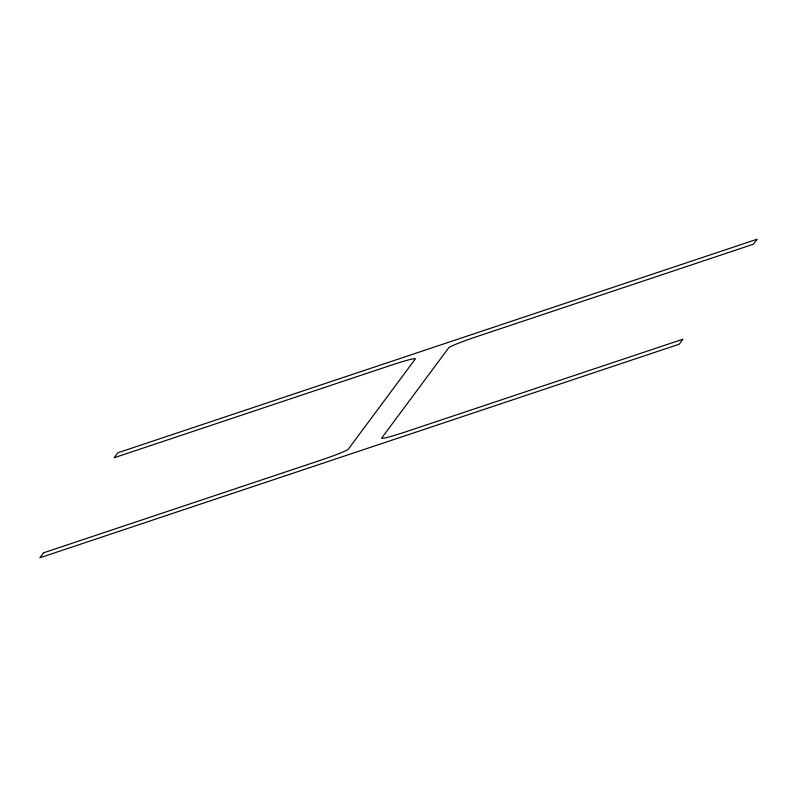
<?xml version="1.0" encoding="UTF-8"?>
<svg xmlns="http://www.w3.org/2000/svg" width="797" height="797" viewBox="0 0 797 797"><rect width="100%" height="100%" fill="white"/><g stroke="black" fill="none" stroke-linecap="round" stroke-linejoin="round"><path stroke-width="1.2" d="M43.546 552.809L39.85 557.79L679.183 344.214L682.88 339.233L405.872 431.775A27.477 1.724 -18.8 0 1 381.723 438.011L448.691 347.831A27.477 1.724 -18.8 0 1 476.447 336.733L753.454 244.191L757.15 239.21L117.817 452.786L114.12 457.767L391.128 365.225A27.477 1.724 -18.8 0 1 415.277 358.989L348.309 449.169A27.477 1.724 -18.8 0 1 320.553 460.267L43.546 552.809"/></g></svg>
